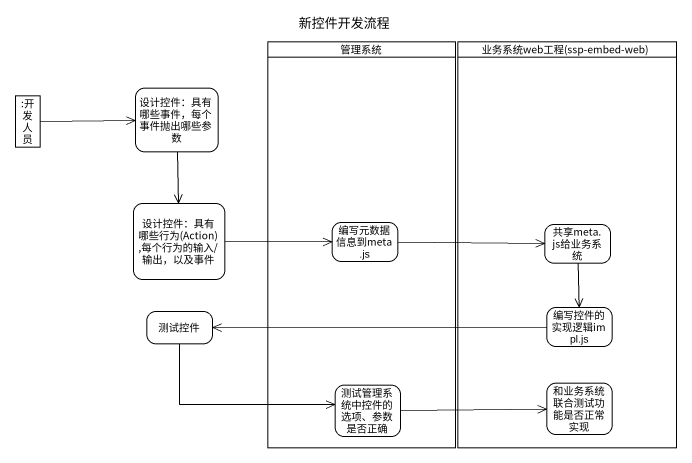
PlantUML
@startuml
title 新控件开发流程
hide empty description
state 管理系统 <<partition>> {
  state "编写元数据信息到meta.js" as 编写元数据信息到meta_js
  state "测试管理系统中控件的选项、参数是否正确" as 测试管理系统中控件的选项_参数是否正确
}
state "业务系统web工程(ssp-embed-web)" as 业务系统web工程_ssp_embed_web <<partition>> {
  state "共享meta.js给业务系统" as 共享meta_js给业务系统
  state "编写控件的实现逻辑impl.js" as 编写控件的实现逻辑impl_js
  state 和业务系统联合测试功能是否正常实现
}
state ":开发人员" as 开发人员 <<object>>
state "设计控件：具有哪些事件，每个事件抛出哪些参数" as 设计控件_具有哪些事件_每个事件抛出哪些参数
state "设计控件：具有哪些行为(Action),每个行为的输入/输出，以及事件" as 设计控件_具有哪些行为_Action_每个行为的输入
state 测试控件
开发人员 -right-> 设计控件_具有哪些事件_每个事件抛出哪些参数
设计控件_具有哪些事件_每个事件抛出哪些参数 --> 设计控件_具有哪些行为_Action_每个行为的输入
设计控件_具有哪些行为_Action_每个行为的输入 -right-> 编写元数据信息到meta_js
编写元数据信息到meta_js -right-> 共享meta_js给业务系统
共享meta_js给业务系统 --> 编写控件的实现逻辑impl_js
测试控件 -right-> 测试管理系统中控件的选项_参数是否正确
编写控件的实现逻辑impl_js -left-> 测试控件
测试管理系统中控件的选项_参数是否正确 -right-> 和业务系统联合测试功能是否正常实现
@enduml
